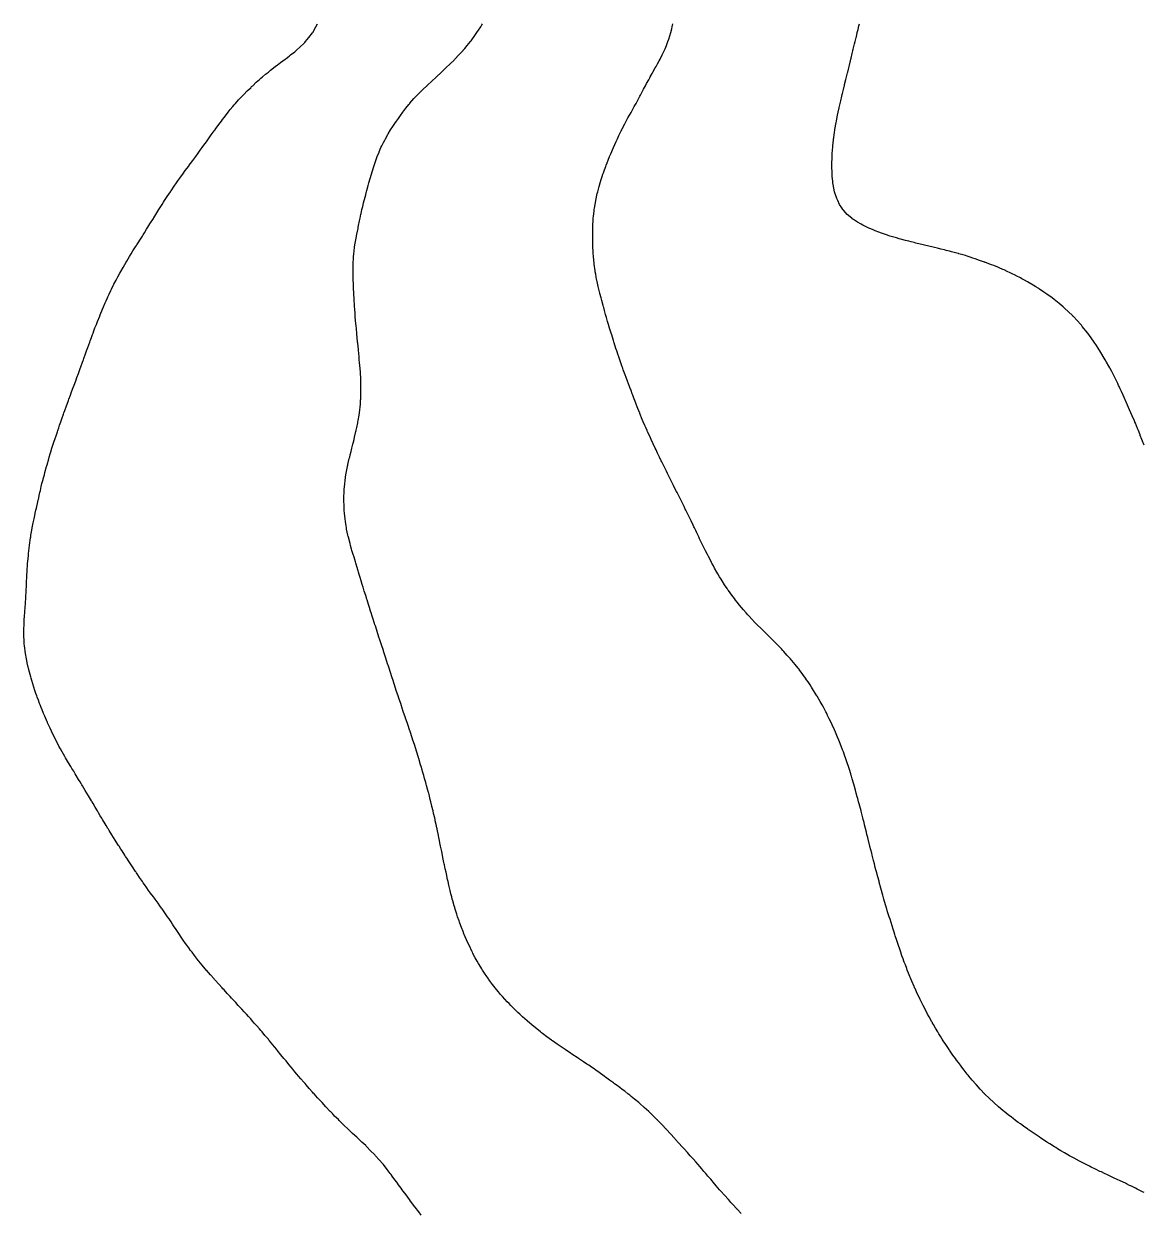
# Model space of a CAD drawing. Extents: x -717078 to -715000, y -984629 to -984000.
# Drawn here: x -715127.1 to -715000.5, y -984134.9 to -984000.5 of the extents above; entities that cross this region are included whole.
import ezdxf

# ---------------------------------------------------------------- set-up
doc = ezdxf.new("R2010")
doc.units = 0
doc.layers.add('buffer_B2_0_1_clip', color=7, linetype='Continuous')

msp = doc.modelspace()

# ---------------------------------------------------------------- linework, layer by layer
at = {"layer": 'buffer_B2_0_1_clip'}
for points in [[(-715082.23, -984135.23), (-715082.5, -984134.85), (-715082.65, -984134.65), (-715082.76, -984134.5), (-715083.09, -984134.09), (-715083.5, -984133.52), (-715083.51, -984133.51), (-715083.51, -984133.5), (-715083.55, -984133.45), (-715083.94, -984132.94), (-715084.26, -984132.5), (-715084.36, -984132.36), (-715084.5, -984132.17), (-715084.79, -984131.79), (-715084.99, -984131.5), (-715085.21, -984131.21), (-715085.5, -984130.8), (-715085.63, -984130.63), (-715085.73, -984130.5), (-715086.07, -984130.07), (-715086.5, -984129.51), (-715086.5, -984129.5), (-715086.51, -984129.5), (-715086.57, -984129.43), (-715086.98, -984128.98), (-715087.38, -984128.5), (-715087.44, -984128.44), (-715087.5, -984128.37), (-715087.94, -984127.94), (-715088.36, -984127.5), (-715088.43, -984127.43), (-715088.5, -984127.36), (-715088.95, -984126.95), (-715089.4, -984126.5), (-715089.45, -984126.45), (-715089.5, -984126.41), (-715089.98, -984125.98), (-715090.47, -984125.5), (-715090.48, -984125.48), (-715090.5, -984125.47), (-715090.92, -984125.08), (-715091, -984125), (-715091.33, -984124.67), (-715091.5, -984124.5), (-715091.5, -984124.5), (-715091.5, -984124.5), (-715091.59, -984124.41), (-715092.01, -984124.01), (-715092.26, -984123.74), (-715092.49, -984123.5), (-715092.49, -984123.49), (-715092.5, -984123.49), (-715092.99, -984122.99), (-715093.43, -984122.5), (-715093.46, -984122.46), (-715093.5, -984122.42), (-715093.95, -984121.95), (-715094.34, -984121.5), (-715094.42, -984121.42), (-715094.5, -984121.32), (-715094.89, -984120.89), (-715095.22, -984120.5), (-715095.35, -984120.35), (-715095.5, -984120.17), (-715095.82, -984119.82), (-715096.08, -984119.5), (-715096.28, -984119.28), (-715096.5, -984119), (-715096.73, -984118.73), (-715096.92, -984118.5), (-715097.19, -984118.19), (-715097.5, -984117.79), (-715097.63, -984117.63), (-715097.74, -984117.5), (-715098.09, -984117.09), (-715098.5, -984116.56), (-715098.53, -984116.53), (-715098.55, -984116.5), (-715098.8, -984116.2), (-715098.98, -984115.98), (-715099.37, -984115.5), (-715099.43, -984115.43), (-715099.5, -984115.34), (-715099.89, -984114.89), (-715100.21, -984114.5), (-715100.35, -984114.35), (-715100.5, -984114.16), (-715100.82, -984113.82), (-715101.09, -984113.5), (-715101.28, -984113.28), (-715101.5, -984113.03), (-715101.75, -984112.75), (-715101.98, -984112.5), (-715102.23, -984112.23), (-715102.5, -984111.93), (-715102.71, -984111.71), (-715102.9, -984111.5), (-715103.19, -984111.19), (-715103.5, -984110.84), (-715103.67, -984110.67), (-715103.82, -984110.5), (-715104.15, -984110.15), (-715104.5, -984109.76), (-715104.63, -984109.63), (-715104.74, -984109.5), (-715105.11, -984109.11), (-715105.5, -984108.65), (-715105.57, -984108.57), (-715105.64, -984108.5), (-715106.05, -984108.05), (-715106.5, -984107.52), (-715106.51, -984107.51), (-715106.52, -984107.5), (-715106.63, -984107.37), (-715106.97, -984106.97), (-715107.35, -984106.5), (-715107.42, -984106.42), (-715107.5, -984106.3), (-715107.86, -984105.86), (-715108.12, -984105.5), (-715108.29, -984105.29), (-715108.5, -984104.99), (-715108.71, -984104.71), (-715108.85, -984104.5), (-715109.12, -984104.12), (-715109.5, -984103.55), (-715109.52, -984103.52), (-715109.54, -984103.5), (-715109.61, -984103.39), (-715109.93, -984102.93), (-715110.21, -984102.5), (-715110.33, -984102.33), (-715110.5, -984102.07), (-715110.73, -984101.73), (-715110.89, -984101.5), (-715111.14, -984101.14), (-715111.5, -984100.6), (-715111.54, -984100.54), (-715111.57, -984100.5), (-715111.77, -984100.23), (-715111.96, -984099.96), (-715112.3, -984099.5), (-715112.38, -984099.38), (-715112.5, -984099.21), (-715112.81, -984098.81), (-715113.03, -984098.5), (-715113.22, -984098.22), (-715113.5, -984097.83), (-715113.64, -984097.64), (-715113.74, -984097.5), (-715114.05, -984097.05), (-715114.25, -984096.75), (-715114.42, -984096.5), (-715114.45, -984096.45), (-715114.5, -984096.37), (-715114.85, -984095.85), (-715115.09, -984095.5), (-715115.25, -984095.25), (-715115.5, -984094.86), (-715115.65, -984094.65), (-715115.74, -984094.5), (-715116.04, -984094.04), (-715116.17, -984093.83), (-715116.38, -984093.5), (-715116.43, -984093.43), (-715116.5, -984093.31), (-715116.82, -984092.82), (-715117.01, -984092.5), (-715117.2, -984092.2), (-715117.5, -984091.71), (-715117.58, -984091.58), (-715117.63, -984091.5), (-715117.85, -984091.15), (-715117.96, -984090.96), (-715118.24, -984090.5), (-715118.34, -984090.34), (-715118.5, -984090.06), (-715118.71, -984089.71), (-715118.83, -984089.5), (-715119.08, -984089.08), (-715119.31, -984088.69), (-715119.42, -984088.5), (-715119.45, -984088.45), (-715119.5, -984088.36), (-715119.82, -984087.82), (-715120.02, -984087.5), (-715120.2, -984087.2), (-715120.5, -984086.69), (-715120.57, -984086.57), (-715120.62, -984086.5), (-715120.79, -984086.21), (-715120.95, -984085.95), (-715121.22, -984085.5), (-715121.32, -984085.32), (-715121.5, -984085.02), (-715121.7, -984084.7), (-715121.82, -984084.5), (-715122.08, -984084.08), (-715122.3, -984083.7), (-715122.42, -984083.5), (-715122.45, -984083.45), (-715122.5, -984083.36), (-715122.82, -984082.82), (-715123, -984082.5), (-715123.17, -984082.17), (-715123.5, -984081.54), (-715123.51, -984081.51), (-715123.52, -984081.5), (-715123.54, -984081.46), (-715123.85, -984080.85), (-715124.02, -984080.5), (-715124.17, -984080.17), (-715124.45, -984079.55), (-715124.47, -984079.5), (-715124.48, -984079.48), (-715124.5, -984079.44), (-715124.78, -984078.78), (-715124.9, -984078.5), (-715125.07, -984078.07), (-715125.17, -984077.83), (-715125.3, -984077.5), (-715125.36, -984077.36), (-715125.5, -984076.97), (-715125.63, -984076.63), (-715125.67, -984076.5), (-715125.77, -984076.23), (-715125.89, -984075.89), (-715126.02, -984075.5), (-715126.13, -984075.13), (-715126.24, -984074.76), (-715126.32, -984074.5), (-715126.36, -984074.36), (-715126.57, -984073.57), (-715126.58, -984073.5), (-715126.61, -984073.39), (-715126.75, -984072.75), (-715126.8, -984072.5), (-715126.87, -984072.13), (-715126.91, -984071.91), (-715126.98, -984071.5), (-715127.04, -984071.04), (-715127.05, -984070.95), (-715127.1, -984070.5), (-715127.12, -984070.12), (-715127.13, -984069.87), (-715127.15, -984069.5), (-715127.14, -984069.14), (-715127.13, -984068.87), (-715127.12, -984068.5), (-715127.1, -984068.1), (-715127.09, -984067.91), (-715127.06, -984067.5), (-715127.03, -984067.03), (-715127.03, -984066.97), (-715126.96, -984066.04), (-715126.96, -984065.96), (-715126.93, -984065.5), (-715126.9, -984065.1), (-715126.89, -984064.89), (-715126.87, -984064.5), (-715126.85, -984064.15), (-715126.83, -984063.83), (-715126.82, -984063.5), (-715126.81, -984063.19), (-715126.79, -984062.79), (-715126.77, -984062.5), (-715126.76, -984062.24), (-715126.72, -984061.72), (-715126.71, -984061.5), (-715126.69, -984061.31), (-715126.63, -984060.63), (-715126.62, -984060.5), (-715126.61, -984060.39), (-715126.5, -984059.5), (-715126.5, -984059.5), (-715126.5, -984059.5), (-715126.5, -984059.47), (-715126.38, -984058.62), (-715126.36, -984058.5), (-715126.34, -984058.34), (-715126.24, -984057.76), (-715126.19, -984057.5), (-715126.12, -984057.12), (-715126.08, -984056.92), (-715125.99, -984056.5), (-715125.9, -984056.1), (-715125.85, -984055.85), (-715125.77, -984055.5), (-715125.72, -984055.28), (-715125.56, -984054.56), (-715125.55, -984054.5), (-715125.54, -984054.46), (-715125.5, -984054.29), (-715125.36, -984053.64), (-715125.33, -984053.5), (-715125.27, -984053.27), (-715125.17, -984052.83), (-715125.09, -984052.5), (-715124.97, -984052.03), (-715124.94, -984051.94), (-715124.82, -984051.5), (-715124.75, -984051.25), (-715124.56, -984050.56), (-715124.53, -984050.47), (-715124.5, -984050.36), (-715124.31, -984049.69), (-715124.26, -984049.5), (-715124.15, -984049.15), (-715124.08, -984048.92), (-715123.96, -984048.5), (-715123.85, -984048.15), (-715123.7, -984047.7), (-715123.64, -984047.5), (-715123.6, -984047.4), (-715123.5, -984047.1), (-715123.35, -984046.65), (-715123.3, -984046.5), (-715123.19, -984046.19), (-715123.1, -984045.9), (-715122.95, -984045.5), (-715122.84, -984045.16), (-715122.66, -984044.66), (-715122.6, -984044.5), (-715122.58, -984044.42), (-715122.5, -984044.22), (-715122.31, -984043.69), (-715122.25, -984043.5), (-715122.1, -984043.1), (-715122.05, -984042.95), (-715121.88, -984042.5), (-715121.78, -984042.22), (-715121.51, -984041.51), (-715121.5, -984041.5), (-715121.5, -984041.5), (-715121.5, -984041.49), (-715121.24, -984040.76), (-715121.14, -984040.5), (-715120.97, -984040.03), (-715120.93, -984039.93), (-715120.77, -984039.5), (-715120.7, -984039.3), (-715120.5, -984038.77), (-715120.43, -984038.57), (-715120.4, -984038.5), (-715120.35, -984038.35), (-715120.17, -984037.83), (-715120.05, -984037.5), (-715119.91, -984037.09), (-715119.8, -984036.8), (-715119.69, -984036.5), (-715119.64, -984036.36), (-715119.5, -984035.99), (-715119.37, -984035.63), (-715119.32, -984035.5), (-715119.21, -984035.21), (-715119.1, -984034.9), (-715118.94, -984034.5), (-715118.82, -984034.18), (-715118.56, -984033.56), (-715118.54, -984033.5), (-715118.53, -984033.47), (-715118.5, -984033.41), (-715118.24, -984032.76), (-715118.13, -984032.5), (-715117.94, -984032.06), (-715117.84, -984031.84), (-715117.69, -984031.5), (-715117.63, -984031.37), (-715117.5, -984031.09), (-715117.32, -984030.68), (-715117.23, -984030.5), (-715116.99, -984030.01), (-715116.95, -984029.95), (-715116.72, -984029.5), (-715116.64, -984029.36), (-715116.5, -984029.11), (-715116.29, -984028.71), (-715116.17, -984028.5), (-715115.93, -984028.07), (-715115.72, -984027.72), (-715115.56, -984027.44), (-715115.5, -984027.35), (-715115.19, -984026.81), (-715115, -984026.5), (-715114.81, -984026.19), (-715114.5, -984025.72), (-715114.42, -984025.58), (-715114.37, -984025.5), (-715114.15, -984025.15), (-715114.03, -984024.97), (-715113.74, -984024.5), (-715113.65, -984024.35), (-715113.5, -984024.13), (-715113.26, -984023.74), (-715113.11, -984023.5), (-715112.88, -984023.12), (-715112.5, -984022.53), (-715112.49, -984022.51), (-715112.48, -984022.5), (-715112.46, -984022.46), (-715112.11, -984021.89), (-715111.87, -984021.5), (-715111.73, -984021.27), (-715111.5, -984020.93), (-715111.34, -984020.66), (-715111.24, -984020.5), (-715110.95, -984020.05), (-715110.75, -984019.75), (-715110.58, -984019.5), (-715110.55, -984019.45), (-715110.5, -984019.39), (-715110.15, -984018.85), (-715109.9, -984018.5), (-715109.74, -984018.26), (-715109.5, -984017.96), (-715109.32, -984017.68), (-715109.18, -984017.5), (-715108.9, -984017.1), (-715108.5, -984016.59), (-715108.46, -984016.54), (-715108.44, -984016.5), (-715108.29, -984016.29), (-715108.05, -984015.95), (-715107.71, -984015.5), (-715107.62, -984015.38), (-715107.5, -984015.23), (-715107.2, -984014.8), (-715106.98, -984014.5), (-715106.78, -984014.22), (-715106.5, -984013.86), (-715106.36, -984013.64), (-715106.25, -984013.5), (-715105.95, -984013.05), (-715105.61, -984012.61), (-715105.53, -984012.5), (-715105.52, -984012.48), (-715105.5, -984012.46), (-715105.11, -984011.89), (-715104.81, -984011.5), (-715104.68, -984011.32), (-715104.5, -984011.09), (-715104.25, -984010.75), (-715104.05, -984010.5), (-715103.81, -984010.19), (-715103.5, -984009.85), (-715103.35, -984009.65), (-715103.21, -984009.5), (-715102.88, -984009.12), (-715102.5, -984008.73), (-715102.39, -984008.61), (-715102.28, -984008.5), (-715101.9, -984008.1), (-715101.5, -984007.73), (-715101.39, -984007.61), (-715101.27, -984007.5), (-715100.88, -984007.12), (-715100.5, -984006.8), (-715100.35, -984006.65), (-715100.17, -984006.5), (-715099.81, -984006.19), (-715099.5, -984005.96), (-715099.26, -984005.74), (-715098.93, -984005.5), (-715098.69, -984005.31), (-715098.5, -984005.18), (-715098.12, -984004.88), (-715097.59, -984004.5), (-715097.54, -984004.46), (-715097.5, -984004.44), (-715097.15, -984004.15), (-715096.99, -984004.01), (-715096.5, -984003.66), (-715096.42, -984003.58), (-715096.33, -984003.5), (-715095.9, -984003.1), (-715095.5, -984002.74), (-715095.39, -984002.61), (-715095.29, -984002.5), (-715094.94, -984002.06), (-715094.5, -984001.51), (-715094.5, -984001.5), (-715094.5, -984001.5), (-715094.49, -984001.49), (-715094.15, -984000.85), (-715093.96, -984000.5)], [(-715046.05, -984135.05), (-715046.5, -984134.55), (-715046.53, -984134.53), (-715046.55, -984134.5), (-715047.01, -984134.01), (-715047.22, -984133.78), (-715047.47, -984133.5), (-715047.49, -984133.49), (-715047.5, -984133.47), (-715047.96, -984132.96), (-715048.36, -984132.5), (-715048.43, -984132.43), (-715048.5, -984132.34), (-715048.89, -984131.89), (-715049.22, -984131.5), (-715049.35, -984131.35), (-715049.5, -984131.16), (-715049.81, -984130.81), (-715050.07, -984130.5), (-715050.27, -984130.27), (-715050.5, -984129.99), (-715050.73, -984129.73), (-715050.93, -984129.5), (-715051.2, -984129.2), (-715051.5, -984128.85), (-715051.67, -984128.67), (-715051.81, -984128.5), (-715052.14, -984128.14), (-715052.5, -984127.73), (-715052.61, -984127.61), (-715052.71, -984127.5), (-715053.09, -984127.09), (-715053.5, -984126.62), (-715053.56, -984126.56), (-715053.61, -984126.5), (-715054.04, -984126.04), (-715054.5, -984125.52), (-715054.51, -984125.51), (-715054.52, -984125.5), (-715055, -984125), (-715055.04, -984124.96), (-715055.48, -984124.5), (-715055.49, -984124.49), (-715055.5, -984124.48), (-715056, -984124), (-715056.5, -984123.5), (-715056.5, -984123.5), (-715056.5, -984123.5), (-715057.03, -984123.03), (-715057.5, -984122.61), (-715057.56, -984122.56), (-715057.64, -984122.5), (-715058.11, -984122.11), (-715058.5, -984121.79), (-715058.66, -984121.66), (-715058.87, -984121.5), (-715059.22, -984121.22), (-715059.5, -984121), (-715059.79, -984120.79), (-715060.17, -984120.5), (-715060.36, -984120.36), (-715060.5, -984120.25), (-715060.94, -984119.94), (-715061.4, -984119.6), (-715061.5, -984119.53), (-715061.52, -984119.52), (-715061.54, -984119.5), (-715062.1, -984119.1), (-715062.5, -984118.82), (-715062.69, -984118.69), (-715062.97, -984118.5), (-715063.28, -984118.28), (-715063.5, -984118.14), (-715063.88, -984117.88), (-715064.44, -984117.5), (-715064.48, -984117.48), (-715064.5, -984117.46), (-715064.61, -984117.39), (-715065.08, -984117.08), (-715065.5, -984116.8), (-715065.68, -984116.68), (-715065.95, -984116.5), (-715066.28, -984116.28), (-715066.5, -984116.13), (-715066.87, -984115.87), (-715067.4, -984115.5), (-715067.46, -984115.46), (-715067.5, -984115.43), (-715067.77, -984115.23), (-715068.04, -984115.04), (-715068.5, -984114.69), (-715068.61, -984114.61), (-715068.74, -984114.5), (-715069.16, -984114.16), (-715069.5, -984113.89), (-715069.71, -984113.71), (-715069.96, -984113.5), (-715070.25, -984113.25), (-715070.5, -984113.03), (-715070.78, -984112.78), (-715071.08, -984112.5), (-715071.3, -984112.3), (-715071.5, -984112.1), (-715071.8, -984111.8), (-715072.11, -984111.5), (-715072.3, -984111.3), (-715072.5, -984111.1), (-715072.79, -984110.79), (-715073.04, -984110.5), (-715073.26, -984110.26), (-715073.5, -984109.97), (-715073.71, -984109.71), (-715073.88, -984109.5), (-715074.15, -984109.15), (-715074.5, -984108.68), (-715074.57, -984108.57), (-715074.63, -984108.5), (-715074.89, -984108.11), (-715074.98, -984107.98), (-715075.3, -984107.5), (-715075.37, -984107.37), (-715075.5, -984107.17), (-715075.75, -984106.75), (-715075.9, -984106.5), (-715076.11, -984106.11), (-715076.37, -984105.63), (-715076.44, -984105.5), (-715076.46, -984105.46), (-715076.5, -984105.38), (-715076.78, -984104.78), (-715076.92, -984104.5), (-715077.1, -984104.1), (-715077.25, -984103.75), (-715077.36, -984103.5), (-715077.4, -984103.4), (-715077.5, -984103.14), (-715077.68, -984102.68), (-715077.75, -984102.5), (-715077.9, -984102.1), (-715077.95, -984101.95), (-715078.11, -984101.5), (-715078.2, -984101.2), (-715078.39, -984100.61), (-715078.42, -984100.5), (-715078.44, -984100.44), (-715078.5, -984100.23), (-715078.66, -984099.66), (-715078.71, -984099.5), (-715078.78, -984099.22), (-715078.87, -984098.87), (-715078.96, -984098.5), (-715079.06, -984098.06), (-715079.1, -984097.9), (-715079.19, -984097.5), (-715079.25, -984097.25), (-715079.38, -984096.62), (-715079.42, -984096.42), (-715079.5, -984096.05), (-715079.6, -984095.6), (-715079.62, -984095.5), (-715079.65, -984095.35), (-715079.77, -984094.77), (-715079.83, -984094.5), (-715079.91, -984094.09), (-715079.94, -984093.94), (-715080.03, -984093.5), (-715080.11, -984093.11), (-715080.16, -984092.84), (-715080.23, -984092.5), (-715080.28, -984092.28), (-715080.42, -984091.58), (-715080.43, -984091.5), (-715080.45, -984091.45), (-715080.5, -984091.19), (-715080.63, -984090.63), (-715080.65, -984090.5), (-715080.7, -984090.3), (-715080.82, -984089.82), (-715080.89, -984089.5), (-715081.01, -984089.01), (-715081.02, -984088.98), (-715081.13, -984088.5), (-715081.21, -984088.21), (-715081.34, -984087.66), (-715081.38, -984087.5), (-715081.41, -984087.41), (-715081.5, -984087.06), (-715081.62, -984086.62), (-715081.65, -984086.5), (-715081.71, -984086.29), (-715081.84, -984085.84), (-715081.94, -984085.5), (-715082.07, -984085.07), (-715082.12, -984084.88), (-715082.23, -984084.5), (-715082.29, -984084.29), (-715082.5, -984083.59), (-715082.52, -984083.52), (-715082.53, -984083.5), (-715082.54, -984083.46), (-715082.76, -984082.76), (-715082.84, -984082.5), (-715083, -984082), (-715083, -984082), (-715083.16, -984081.5), (-715083.24, -984081.24), (-715083.47, -984080.53), (-715083.48, -984080.5), (-715083.48, -984080.48), (-715083.5, -984080.44), (-715083.74, -984079.74), (-715083.82, -984079.5), (-715083.99, -984079.01), (-715083.99, -984078.99), (-715084.25, -984078.25), (-715084.49, -984077.51), (-715084.49, -984077.5), (-715084.5, -984077.5), (-715084.5, -984077.48), (-715084.75, -984076.75), (-715084.83, -984076.5), (-715085, -984076), (-715085, -984076), (-715085.17, -984075.5), (-715085.25, -984075.25), (-715085.48, -984074.52), (-715085.48, -984074.5), (-715085.49, -984074.49), (-715085.5, -984074.45), (-715085.73, -984073.73), (-715085.81, -984073.5), (-715085.96, -984073.04), (-715085.98, -984072.98), (-715086.13, -984072.5), (-715086.22, -984072.22), (-715086.44, -984071.56), (-715086.46, -984071.5), (-715086.47, -984071.47), (-715086.5, -984071.37), (-715086.72, -984070.72), (-715086.79, -984070.5), (-715086.93, -984070.07), (-715086.96, -984069.96), (-715087.11, -984069.5), (-715087.21, -984069.21), (-715087.4, -984068.6), (-715087.43, -984068.5), (-715087.45, -984068.45), (-715087.5, -984068.3), (-715087.7, -984067.7), (-715087.76, -984067.5), (-715087.89, -984067.11), (-715087.94, -984066.94), (-715088.08, -984066.5), (-715088.18, -984066.18), (-715088.35, -984065.65), (-715088.4, -984065.5), (-715088.42, -984065.42), (-715088.5, -984065.17), (-715088.66, -984064.66), (-715088.71, -984064.5), (-715088.8, -984064.2), (-715088.89, -984063.89), (-715089.01, -984063.5), (-715089.12, -984063.12), (-715089.23, -984062.77), (-715089.31, -984062.5), (-715089.36, -984062.36), (-715089.5, -984061.87), (-715089.59, -984061.59), (-715089.61, -984061.5), (-715089.66, -984061.34), (-715089.82, -984060.82), (-715089.92, -984060.5), (-715090.05, -984060.05), (-715090.09, -984059.91), (-715090.21, -984059.5), (-715090.27, -984059.27), (-715090.45, -984058.55), (-715090.46, -984058.5), (-715090.47, -984058.47), (-715090.5, -984058.32), (-715090.65, -984057.65), (-715090.68, -984057.5), (-715090.71, -984057.29), (-715090.79, -984056.79), (-715090.83, -984056.5), (-715090.87, -984056.13), (-715090.89, -984055.89), (-715090.93, -984055.5), (-715090.95, -984055.05), (-715090.95, -984054.95), (-715090.97, -984054.5), (-715090.96, -984054.04), (-715090.96, -984053.96), (-715090.95, -984053.5), (-715090.92, -984053.08), (-715090.91, -984052.91), (-715090.87, -984052.5), (-715090.83, -984052.17), (-715090.77, -984051.77), (-715090.73, -984051.5), (-715090.69, -984051.31), (-715090.55, -984050.55), (-715090.54, -984050.5), (-715090.53, -984050.47), (-715090.5, -984050.35), (-715090.35, -984049.65), (-715090.31, -984049.5), (-715090.25, -984049.25), (-715090.15, -984048.85), (-715090.06, -984048.5), (-715089.95, -984048.05), (-715089.92, -984047.92), (-715089.81, -984047.5), (-715089.75, -984047.25), (-715089.6, -984046.6), (-715089.57, -984046.5), (-715089.56, -984046.44), (-715089.5, -984046.16), (-715089.39, -984045.61), (-715089.37, -984045.5), (-715089.35, -984045.35), (-715089.25, -984044.75), (-715089.21, -984044.5), (-715089.17, -984044.17), (-715089.14, -984043.86), (-715089.1, -984043.5), (-715089.07, -984043.07), (-715089.06, -984042.94), (-715089.04, -984042.5), (-715089.03, -984042.03), (-715089.03, -984041.97), (-715089.03, -984041.5), (-715089.04, -984041.04), (-715089.05, -984040.95), (-715089.06, -984040.5), (-715089.09, -984040.09), (-715089.1, -984039.9), (-715089.13, -984039.5), (-715089.16, -984039.16), (-715089.19, -984038.81), (-715089.22, -984038.5), (-715089.24, -984038.24), (-715089.29, -984037.71), (-715089.31, -984037.5), (-715089.33, -984037.33), (-715089.4, -984036.6), (-715089.41, -984036.5), (-715089.42, -984036.42), (-715089.5, -984035.55), (-715089.5, -984035.5), (-715089.5, -984035.5), (-715089.5, -984035.5), (-715089.59, -984034.59), (-715089.6, -984034.5), (-715089.61, -984034.39), (-715089.67, -984033.67), (-715089.68, -984033.5), (-715089.7, -984033.3), (-715089.74, -984032.74), (-715089.76, -984032.5), (-715089.77, -984032.23), (-715089.8, -984031.8), (-715089.82, -984031.5), (-715089.84, -984031.16), (-715089.85, -984030.85), (-715089.87, -984030.5), (-715089.88, -984030.12), (-715089.89, -984029.89), (-715089.9, -984029.5), (-715089.91, -984029.09), (-715089.91, -984028.91), (-715089.92, -984028.5), (-715089.91, -984028.09), (-715089.91, -984027.91), (-715089.9, -984027.5), (-715089.88, -984027.12), (-715089.86, -984026.86), (-715089.84, -984026.5), (-715089.8, -984026.2), (-715089.75, -984025.75), (-715089.72, -984025.5), (-715089.68, -984025.32), (-715089.55, -984024.55), (-715089.54, -984024.5), (-715089.53, -984024.47), (-715089.5, -984024.3), (-715089.36, -984023.64), (-715089.34, -984023.5), (-715089.3, -984023.3), (-715089.2, -984022.8), (-715089.13, -984022.5), (-715089.04, -984022.04), (-715089.02, -984021.98), (-715088.92, -984021.5), (-715088.84, -984021.16), (-715088.73, -984020.73), (-715088.67, -984020.5), (-715088.64, -984020.36), (-715088.5, -984019.86), (-715088.43, -984019.57), (-715088.41, -984019.5), (-715088.37, -984019.37), (-715088.21, -984018.79), (-715088.13, -984018.5), (-715087.99, -984018.01), (-715087.98, -984017.98), (-715087.84, -984017.5), (-715087.76, -984017.24), (-715087.54, -984016.54), (-715087.53, -984016.5), (-715087.52, -984016.48), (-715087.5, -984016.41), (-715087.27, -984015.73), (-715087.19, -984015.5), (-715086.99, -984015.01), (-715086.98, -984014.98), (-715086.78, -984014.5), (-715086.69, -984014.31), (-715086.5, -984013.94), (-715086.35, -984013.65), (-715086.27, -984013.5), (-715085.98, -984013.02), (-715085.94, -984012.94), (-715085.68, -984012.5), (-715085.61, -984012.39), (-715085.5, -984012.23), (-715085.21, -984011.79), (-715085.01, -984011.5), (-715084.8, -984011.2), (-715084.5, -984010.75), (-715084.39, -984010.61), (-715084.31, -984010.5), (-715083.96, -984010.04), (-715083.63, -984009.63), (-715083.52, -984009.5), (-715083.51, -984009.49), (-715083.5, -984009.47), (-715083.04, -984008.96), (-715082.6, -984008.5), (-715082.55, -984008.45), (-715082.5, -984008.4), (-715082.05, -984007.95), (-715081.57, -984007.5), (-715081.53, -984007.47), (-715081.5, -984007.43), (-715081.02, -984006.98), (-715080.52, -984006.52), (-715080.5, -984006.5), (-715080.5, -984006.5), (-715080.5, -984006.5), (-715079.98, -984006.02), (-715079.5, -984005.57), (-715079.47, -984005.53), (-715079.43, -984005.5), (-715078.96, -984005.04), (-715078.5, -984004.6), (-715078.45, -984004.55), (-715078.41, -984004.5), (-715077.97, -984004.03), (-715077.5, -984003.54), (-715077.48, -984003.52), (-715077.47, -984003.5), (-715077.31, -984003.31), (-715077.03, -984002.97), (-715076.64, -984002.5), (-715076.58, -984002.42), (-715076.5, -984002.32), (-715076.16, -984001.84), (-715075.92, -984001.5), (-715075.76, -984001.24), (-715075.5, -984000.84), (-715075.37, -984000.63), (-715075.29, -984000.5)], [(-715000.5, -984132.67), (-715000.61, -984132.61), (-715000.83, -984132.5), (-715001.28, -984132.28), (-715001.5, -984132.16), (-715001.95, -984131.95), (-715002.15, -984131.85), (-715002.5, -984131.68), (-715002.62, -984131.62), (-715002.88, -984131.5), (-715003.3, -984131.3), (-715003.5, -984131.21), (-715003.99, -984130.99), (-715004.04, -984130.96), (-715004.5, -984130.74), (-715004.66, -984130.66), (-715005, -984130.5), (-715005.34, -984130.34), (-715005.5, -984130.27), (-715005.95, -984130.05), (-715006.02, -984130.02), (-715006.5, -984129.78), (-715006.69, -984129.69), (-715007.06, -984129.5), (-715007.35, -984129.35), (-715007.5, -984129.28), (-715007.97, -984129.03), (-715008.01, -984129.01), (-715008.5, -984128.74), (-715008.66, -984128.66), (-715008.93, -984128.5), (-715009.5, -984128.18), (-715009.93, -984127.93), (-715010.29, -984127.71), (-715010.5, -984127.58), (-715010.55, -984127.55), (-715010.63, -984127.5), (-715011.17, -984127.17), (-715011.5, -984126.96), (-715011.78, -984126.78), (-715012.19, -984126.5), (-715012.38, -984126.38), (-715012.5, -984126.3), (-715013.5, -984125.61), (-715013.57, -984125.57), (-715013.66, -984125.5), (-715014.15, -984125.15), (-715014.5, -984124.9), (-715014.73, -984124.73), (-715015.04, -984124.5), (-715015.3, -984124.3), (-715015.5, -984124.16), (-715015.87, -984123.87), (-715016.33, -984123.5), (-715016.43, -984123.43), (-715016.5, -984123.37), (-715016.97, -984122.97), (-715017.5, -984122.5), (-715017.5, -984122.5), (-715017.5, -984122.5), (-715017.5, -984122.5), (-715018.01, -984122.01), (-715018.5, -984121.54), (-715018.52, -984121.52), (-715018.54, -984121.5), (-715019, -984121), (-715019.04, -984120.96), (-715019.47, -984120.5), (-715019.48, -984120.48), (-715019.5, -984120.46), (-715019.94, -984119.94), (-715020.31, -984119.5), (-715020.4, -984119.4), (-715020.5, -984119.27), (-715020.84, -984118.84), (-715021.1, -984118.5), (-715021.27, -984118.27), (-715021.5, -984117.97), (-715021.7, -984117.7), (-715021.85, -984117.5), (-715022.12, -984117.12), (-715022.5, -984116.57), (-715022.55, -984116.5), (-715022.64, -984116.36), (-715022.93, -984115.93), (-715023.21, -984115.5), (-715023.32, -984115.32), (-715023.5, -984115.04), (-715023.71, -984114.71), (-715023.84, -984114.5), (-715024.09, -984114.09), (-715024.33, -984113.67), (-715024.43, -984113.5), (-715024.45, -984113.45), (-715024.5, -984113.37), (-715024.81, -984112.81), (-715024.98, -984112.5), (-715025.16, -984112.16), (-715025.5, -984111.5), (-715025.5, -984111.5), (-715025.5, -984111.5), (-715025.5, -984111.5), (-715025.83, -984110.83), (-715025.99, -984110.5), (-715026.15, -984110.15), (-715026.4, -984109.6), (-715026.45, -984109.5), (-715026.46, -984109.46), (-715026.5, -984109.37), (-715026.77, -984108.77), (-715026.88, -984108.5), (-715027.06, -984108.06), (-715027.14, -984107.86), (-715027.28, -984107.5), (-715027.34, -984107.34), (-715027.5, -984106.92), (-715027.62, -984106.62), (-715027.66, -984106.5), (-715027.75, -984106.25), (-715027.88, -984105.88), (-715028.01, -984105.5), (-715028.14, -984105.14), (-715028.28, -984104.72), (-715028.35, -984104.5), (-715028.39, -984104.39), (-715028.5, -984104.05), (-715028.64, -984103.64), (-715028.68, -984103.5), (-715028.76, -984103.24), (-715028.88, -984102.88), (-715029.12, -984102.12), (-715029.23, -984101.77), (-715029.32, -984101.5), (-715029.36, -984101.36), (-715029.5, -984100.91), (-715029.6, -984100.6), (-715029.63, -984100.5), (-715029.92, -984099.5), (-715030.04, -984099.04), (-715030.08, -984098.92), (-715030.19, -984098.5), (-715030.26, -984098.26), (-715030.45, -984097.55), (-715030.46, -984097.5), (-715030.47, -984097.47), (-715030.5, -984097.36), (-715030.69, -984096.69), (-715030.74, -984096.5), (-715030.82, -984096.18), (-715030.9, -984095.9), (-715031, -984095.5), (-715031.1, -984095.1), (-715031.17, -984094.83), (-715031.25, -984094.5), (-715031.3, -984094.3), (-715031.5, -984093.52), (-715031.5, -984093.5), (-715031.51, -984093.49), (-715031.7, -984092.7), (-715031.75, -984092.5), (-715031.84, -984092.16), (-715031.9, -984091.9), (-715032, -984091.5), (-715032.1, -984091.1), (-715032.17, -984090.83), (-715032.25, -984090.5), (-715032.3, -984090.3), (-715032.5, -984089.53), (-715032.51, -984089.51), (-715032.51, -984089.5), (-715032.51, -984089.49), (-715032.72, -984088.72), (-715032.78, -984088.5), (-715032.88, -984088.12), (-715032.93, -984087.93), (-715033.05, -984087.5), (-715033.15, -984087.15), (-715033.26, -984086.74), (-715033.33, -984086.5), (-715033.37, -984086.37), (-715033.5, -984085.89), (-715033.59, -984085.59), (-715033.61, -984085.5), (-715033.67, -984085.33), (-715033.83, -984084.83), (-715033.93, -984084.5), (-715034.08, -984084.08), (-715034.15, -984083.85), (-715034.27, -984083.5), (-715034.33, -984083.33), (-715034.5, -984082.84), (-715034.59, -984082.59), (-715034.63, -984082.5), (-715034.71, -984082.29), (-715034.87, -984081.87), (-715035.02, -984081.5), (-715035.16, -984081.16), (-715035.39, -984080.61), (-715035.44, -984080.5), (-715035.46, -984080.46), (-715035.5, -984080.36), (-715035.77, -984079.77), (-715035.9, -984079.5), (-715036.1, -984079.1), (-715036.29, -984078.71), (-715036.39, -984078.5), (-715036.43, -984078.43), (-715036.5, -984078.29), (-715036.77, -984077.77), (-715036.92, -984077.5), (-715037.13, -984077.13), (-715037.47, -984076.53), (-715037.49, -984076.5), (-715037.49, -984076.49), (-715037.5, -984076.48), (-715037.88, -984075.88), (-715038.12, -984075.5), (-715038.27, -984075.27), (-715038.5, -984074.92), (-715038.67, -984074.67), (-715038.79, -984074.5), (-715039.09, -984074.09), (-715039.5, -984073.53), (-715039.51, -984073.51), (-715039.52, -984073.5), (-715039.62, -984073.38), (-715039.96, -984072.96), (-715040.33, -984072.5), (-715040.41, -984072.41), (-715040.5, -984072.3), (-715040.88, -984071.88), (-715041.22, -984071.5), (-715041.36, -984071.36), (-715041.5, -984071.2), (-715041.85, -984070.85), (-715042.18, -984070.5), (-715042.34, -984070.34), (-715042.5, -984070.17), (-715042.84, -984069.84), (-715043.19, -984069.5), (-715043.35, -984069.35), (-715043.5, -984069.19), (-715043.85, -984068.85), (-715044.2, -984068.5), (-715044.35, -984068.35), (-715044.5, -984068.19), (-715044.84, -984067.84), (-715045.15, -984067.5), (-715045.32, -984067.32), (-715045.5, -984067.11), (-715045.79, -984066.79), (-715046.03, -984066.5), (-715046.24, -984066.24), (-715046.5, -984065.92), (-715046.69, -984065.69), (-715046.82, -984065.5), (-715047.12, -984065.12), (-715047.5, -984064.57), (-715047.53, -984064.53), (-715047.55, -984064.5), (-715047.65, -984064.35), (-715047.93, -984063.93), (-715048.21, -984063.5), (-715048.32, -984063.32), (-715048.5, -984063.03), (-715048.7, -984062.7), (-715048.81, -984062.5), (-715049.06, -984062.06), (-715049.19, -984061.81), (-715049.36, -984061.5), (-715049.41, -984061.41), (-715049.5, -984061.23), (-715049.75, -984060.75), (-715049.88, -984060.5), (-715050.09, -984060.09), (-715050.26, -984059.74), (-715050.38, -984059.5), (-715050.42, -984059.42), (-715050.5, -984059.26), (-715050.75, -984058.75), (-715050.86, -984058.5), (-715051.07, -984058.07), (-715051.2, -984057.8), (-715051.34, -984057.5), (-715051.39, -984057.39), (-715051.5, -984057.18), (-715051.72, -984056.72), (-715051.82, -984056.5), (-715052.04, -984056.04), (-715052.12, -984055.88), (-715052.3, -984055.5), (-715052.37, -984055.37), (-715052.5, -984055.1), (-715052.7, -984054.7), (-715052.8, -984054.5), (-715053.04, -984054.04), (-715053.12, -984053.88), (-715053.31, -984053.5), (-715053.38, -984053.38), (-715053.5, -984053.13), (-715053.71, -984052.71), (-715053.82, -984052.5), (-715054.05, -984052.05), (-715054.13, -984051.87), (-715054.31, -984051.5), (-715054.37, -984051.37), (-715054.5, -984051.11), (-715054.7, -984050.7), (-715054.8, -984050.5), (-715055.03, -984050.03), (-715055.09, -984049.91), (-715055.29, -984049.5), (-715055.36, -984049.36), (-715055.5, -984049.05), (-715055.68, -984048.68), (-715055.77, -984048.5), (-715056.01, -984048.01), (-715056.02, -984047.99), (-715056.24, -984047.5), (-715056.32, -984047.32), (-715056.5, -984046.92), (-715056.63, -984046.63), (-715056.69, -984046.5), (-715056.84, -984046.16), (-715056.94, -984045.94), (-715057.13, -984045.5), (-715057.24, -984045.24), (-715057.5, -984044.58), (-715057.53, -984044.53), (-715057.53, -984044.5), (-715057.56, -984044.44), (-715057.81, -984043.81), (-715057.93, -984043.5), (-715058.09, -984043.09), (-715058.18, -984042.82), (-715058.3, -984042.5), (-715058.36, -984042.36), (-715058.5, -984041.98), (-715058.63, -984041.63), (-715058.68, -984041.5), (-715058.8, -984041.2), (-715058.91, -984040.91), (-715059.06, -984040.5), (-715059.18, -984040.18), (-715059.38, -984039.62), (-715059.42, -984039.5), (-715059.44, -984039.44), (-715059.5, -984039.29), (-715059.71, -984038.71), (-715059.79, -984038.5), (-715059.94, -984038.06), (-715059.97, -984037.97), (-715060.13, -984037.5), (-715060.22, -984037.22), (-715060.41, -984036.59), (-715060.44, -984036.5), (-715060.45, -984036.45), (-715060.5, -984036.3), (-715060.69, -984035.69), (-715060.75, -984035.5), (-715060.86, -984035.14), (-715060.93, -984034.93), (-715061.05, -984034.5), (-715061.16, -984034.16), (-715061.28, -984033.72), (-715061.34, -984033.5), (-715061.38, -984033.38), (-715061.5, -984032.91), (-715061.59, -984032.59), (-715061.62, -984032.5), (-715061.66, -984032.34), (-715061.81, -984031.81), (-715061.89, -984031.5), (-715062.02, -984031.02), (-715062.03, -984030.97), (-715062.15, -984030.5), (-715062.22, -984030.22), (-715062.34, -984029.66), (-715062.38, -984029.5), (-715062.4, -984029.4), (-715062.5, -984028.82), (-715062.55, -984028.55), (-715062.56, -984028.5), (-715062.57, -984028.43), (-715062.67, -984027.67), (-715062.69, -984027.5), (-715062.71, -984027.29), (-715062.76, -984026.76), (-715062.78, -984026.5), (-715062.79, -984026.21), (-715062.81, -984025.81), (-715062.83, -984025.5), (-715062.83, -984025.17), (-715062.84, -984024.84), (-715062.84, -984024.5), (-715062.84, -984024.16), (-715062.83, -984023.83), (-715062.82, -984023.5), (-715062.81, -984023.19), (-715062.78, -984022.78), (-715062.77, -984022.5), (-715062.74, -984022.26), (-715062.68, -984021.68), (-715062.66, -984021.5), (-715062.64, -984021.36), (-715062.5, -984020.51), (-715062.5, -984020.5), (-715062.5, -984020.5), (-715062.5, -984020.5), (-715062.32, -984019.68), (-715062.27, -984019.5), (-715062.19, -984019.19), (-715062.11, -984018.89), (-715062, -984018.5), (-715061.88, -984018.12), (-715061.77, -984017.77), (-715061.68, -984017.5), (-715061.63, -984017.37), (-715061.5, -984017), (-715061.37, -984016.63), (-715061.33, -984016.5), (-715061.21, -984016.21), (-715061.09, -984015.91), (-715060.93, -984015.5), (-715060.8, -984015.2), (-715060.5, -984014.51), (-715060.5, -984014.5), (-715060.5, -984014.5), (-715060.49, -984014.49), (-715060.19, -984013.81), (-715060.05, -984013.5), (-715059.87, -984013.13), (-715059.61, -984012.61), (-715059.56, -984012.5), (-715059.54, -984012.46), (-715059.5, -984012.39), (-715059.2, -984011.8), (-715059.04, -984011.5), (-715058.85, -984011.15), (-715058.5, -984010.52), (-715058.49, -984010.51), (-715058.49, -984010.5), (-715058.47, -984010.47), (-715058.14, -984009.86), (-715057.94, -984009.5), (-715057.79, -984009.21), (-715057.5, -984008.69), (-715057.43, -984008.57), (-715057.4, -984008.5), (-715057.29, -984008.29), (-715057.09, -984007.91), (-715056.88, -984007.5), (-715056.74, -984007.26), (-715056.5, -984006.83), (-715056.39, -984006.61), (-715056.33, -984006.5), (-715056.11, -984006.11), (-715056.03, -984005.97), (-715055.77, -984005.5), (-715055.67, -984005.33), (-715055.5, -984005.04), (-715055.31, -984004.69), (-715055.22, -984004.5), (-715054.98, -984004.02), (-715054.94, -984003.94), (-715054.73, -984003.5), (-715054.66, -984003.34), (-715054.5, -984002.96), (-715054.37, -984002.63), (-715054.33, -984002.5), (-715054.24, -984002.24), (-715054.12, -984001.88), (-715054.01, -984001.5), (-715053.91, -984001.09), (-715053.86, -984000.86), (-715053.78, -984000.5)], [(-715000.5, -984048.17), (-715000.69, -984047.69), (-715000.77, -984047.5), (-715000.94, -984047.06), (-715000.97, -984046.97), (-715001.16, -984046.5), (-715001.26, -984046.26), (-715001.5, -984045.65), (-715001.55, -984045.55), (-715001.56, -984045.5), (-715001.61, -984045.39), (-715001.85, -984044.85), (-715002, -984044.5), (-715002.15, -984044.15), (-715002.39, -984043.61), (-715002.44, -984043.5), (-715002.46, -984043.46), (-715002.5, -984043.36), (-715002.77, -984042.77), (-715002.89, -984042.5), (-715003.08, -984042.08), (-715003.21, -984041.79), (-715003.34, -984041.5), (-715003.39, -984041.39), (-715003.5, -984041.16), (-715003.71, -984040.71), (-715003.81, -984040.5), (-715004.05, -984040.05), (-715004.16, -984039.84), (-715004.34, -984039.5), (-715004.39, -984039.39), (-715004.5, -984039.2), (-715004.76, -984038.76), (-715004.9, -984038.5), (-715005.5, -984037.5), (-715005.5, -984037.5), (-715005.5, -984037.5), (-715005.89, -984036.89), (-715006.15, -984036.5), (-715006.5, -984036), (-715006.87, -984035.5), (-715007.5, -984034.72), (-715007.6, -984034.6), (-715007.68, -984034.5), (-715008.07, -984034.07), (-715008.5, -984033.62), (-715008.56, -984033.56), (-715008.62, -984033.5), (-715009.07, -984033.07), (-715009.5, -984032.66), (-715009.58, -984032.58), (-715009.68, -984032.5), (-715010.13, -984032.13), (-715010.5, -984031.82), (-715010.68, -984031.68), (-715010.91, -984031.5), (-715011.5, -984031.07), (-715011.84, -984030.84), (-715012.33, -984030.5), (-715012.43, -984030.43), (-715012.5, -984030.39), (-715012.77, -984030.23), (-715013.05, -984030.05), (-715013.5, -984029.79), (-715013.69, -984029.69), (-715014.02, -984029.5), (-715014.33, -984029.33), (-715014.5, -984029.24), (-715014.99, -984028.99), (-715015.03, -984028.97), (-715015.5, -984028.73), (-715015.66, -984028.66), (-715016, -984028.5), (-715016.34, -984028.34), (-715016.5, -984028.27), (-715016.89, -984028.11), (-715017.04, -984028.04), (-715017.5, -984027.85), (-715017.76, -984027.76), (-715018.43, -984027.5), (-715018.48, -984027.48), (-715018.5, -984027.47), (-715018.54, -984027.46), (-715019.22, -984027.22), (-715019.5, -984027.12), (-715019.97, -984026.97), (-715020.06, -984026.94), (-715020.5, -984026.79), (-715020.72, -984026.72), (-715021.44, -984026.5), (-715021.49, -984026.49), (-715021.5, -984026.48), (-715021.52, -984026.48), (-715022.28, -984026.28), (-715022.5, -984026.22), (-715022.88, -984026.12), (-715023.08, -984026.08), (-715023.5, -984025.97), (-715023.88, -984025.88), (-715024.2, -984025.8), (-715024.5, -984025.73), (-715024.69, -984025.69), (-715025.49, -984025.5), (-715025.5, -984025.5), (-715025.5, -984025.5), (-715025.5, -984025.5), (-715026.3, -984025.3), (-715026.5, -984025.25), (-715026.83, -984025.17), (-715027.1, -984025.1), (-715027.5, -984025), (-715027.89, -984024.89), (-715028.19, -984024.81), (-715028.5, -984024.72), (-715028.67, -984024.67), (-715029.24, -984024.5), (-715029.44, -984024.44), (-715029.5, -984024.41), (-715029.63, -984024.37), (-715030.18, -984024.18), (-715030.5, -984024.06), (-715030.91, -984023.91), (-715031.23, -984023.77), (-715031.5, -984023.66), (-715031.61, -984023.61), (-715031.86, -984023.5), (-715032.29, -984023.29), (-715032.5, -984023.17), (-715032.92, -984022.92), (-715033.37, -984022.63), (-715033.5, -984022.55), (-715033.53, -984022.53), (-715033.56, -984022.5), (-715034.06, -984022.06), (-715034.5, -984021.59), (-715034.54, -984021.54), (-715034.58, -984021.5), (-715034.69, -984021.31), (-715034.93, -984020.93), (-715035.15, -984020.5), (-715035.25, -984020.25), (-715035.5, -984019.51), (-715035.5, -984019.5), (-715035.5, -984019.5), (-715035.5, -984019.5), (-715035.66, -984018.66), (-715035.68, -984018.5), (-715035.7, -984018.3), (-715035.76, -984017.76), (-715035.77, -984017.5), (-715035.78, -984017.22), (-715035.8, -984016.8), (-715035.81, -984016.5), (-715035.8, -984016.2), (-715035.79, -984015.79), (-715035.78, -984015.5), (-715035.76, -984015.24), (-715035.73, -984014.73), (-715035.71, -984014.5), (-715035.69, -984014.31), (-715035.62, -984013.62), (-715035.61, -984013.5), (-715035.59, -984013.41), (-715035.5, -984012.74), (-715035.47, -984012.53), (-715035.47, -984012.5), (-715035.46, -984012.46), (-715035.32, -984011.68), (-715035.3, -984011.5), (-715035.25, -984011.25), (-715035.16, -984010.84), (-715035.09, -984010.5), (-715034.99, -984010.01), (-715034.98, -984009.98), (-715034.88, -984009.5), (-715034.8, -984009.2), (-715034.69, -984008.69), (-715034.64, -984008.5), (-715034.61, -984008.39), (-715034.5, -984007.93), (-715034.41, -984007.59), (-715034.39, -984007.5), (-715034.36, -984007.36), (-715034.21, -984006.79), (-715034.15, -984006.5), (-715034.03, -984006.03), (-715034.02, -984005.98), (-715033.9, -984005.5), (-715033.82, -984005.18), (-715033.71, -984004.71), (-715033.65, -984004.5), (-715033.62, -984004.38), (-715033.5, -984003.85), (-715033.43, -984003.57), (-715033.42, -984003.5), (-715033.39, -984003.39), (-715033.24, -984002.76), (-715033.17, -984002.5), (-715033.07, -984002.07), (-715033.04, -984001.96), (-715032.93, -984001.5), (-715032.85, -984001.15), (-715032.75, -984000.75), (-715032.69, -984000.5)]]:
    msp.add_lwpolyline(points, dxfattribs=at)

doc.saveas('drawing.dxf')
